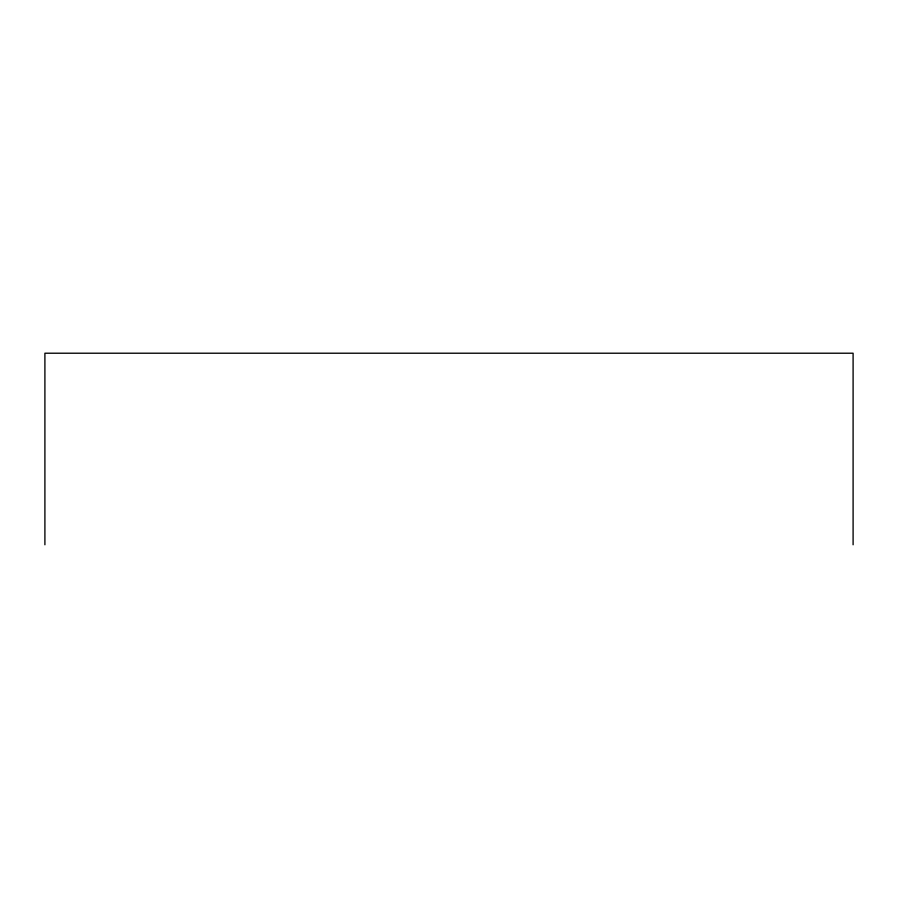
<?xml version="1.0" encoding="UTF-8"?>
<svg xmlns="http://www.w3.org/2000/svg" width="898" height="898" viewBox="0 0 898 898"><rect width="100%" height="100%" fill="white"/><g stroke="black" fill="none" stroke-linecap="round" stroke-linejoin="round"><path stroke-width="1.35" d="M853.1 544.783L853.1 353.217L44.9 353.217L44.9 544.783"/></g></svg>
